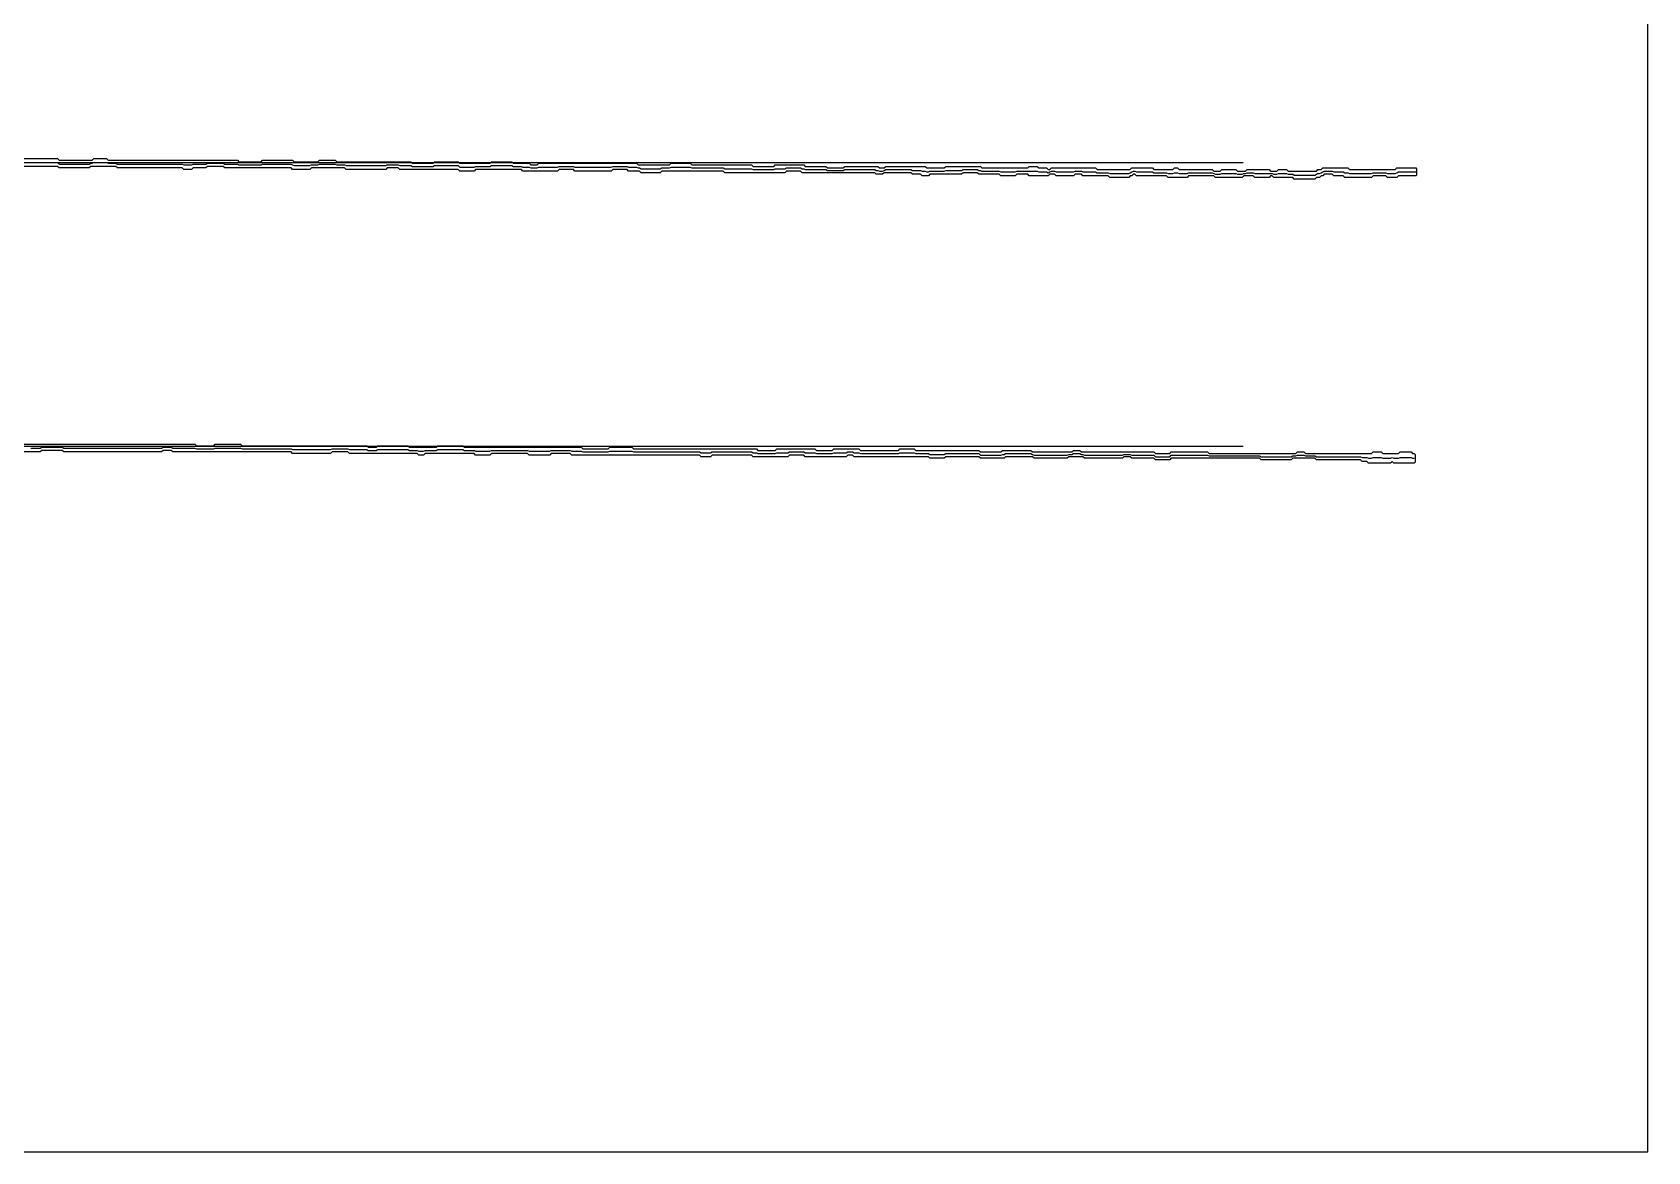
# Model space of a CAD drawing. Extents: x 0 to 57.2, y 0 to 39.6.
# Drawn here: x 28.58 to 57.16, y 0 to 19.8 of the extents above; entities that cross this region are included whole.
import ezdxf

# ---------------------------------------------------------------- set-up
doc = ezdxf.new("R2010")
doc.units = 13
for name, color, linetype in [('DESIGN_SCAN_PATH', 5, 'Continuous'), ('SEM_FRAME', 8, 'Continuous'), ('SEM_OBSERVED_CENTERLINES', 3, 'Continuous'), ('SEM_OBSERVED_CONTOURS', 2, 'Continuous')]:
    doc.layers.add(name, color=color, linetype=linetype)

msp = doc.modelspace()

# ---------------------------------------------------------------- linework, layer by layer
at = {"layer": 'DESIGN_SCAN_PATH'}
for points in [[(0, 17.49957), (50, 17.49957)], [(50, 12.47577), (0, 12.47577)]]:
    msp.add_lwpolyline(points, dxfattribs=at)
at = {"layer": 'SEM_FRAME'}
msp.add_lwpolyline([(0, 0), (57.15968, 0), (57.15968, 39.60429), (0, 39.60429)], close=True, dxfattribs=at)
at = {"layer": 'SEM_OBSERVED_CENTERLINES'}
for points in [[(28.55193, 17.49957), (28.57984, 17.49957), (28.60775, 17.49957), (28.63566, 17.49957), (28.66357, 17.49957), (28.69148, 17.49957), (28.71939, 17.49957), (28.7473, 17.49957), (28.77521, 17.49957), (28.80312, 17.49957), (28.83103, 17.49957), (28.85894, 17.49957), (28.88685, 17.49957), (28.91476, 17.49957), (28.94267, 17.49957), (28.97058, 17.49957), (28.99849, 17.49957), (29.0264, 17.49957), (29.05431, 17.47166), (29.08222, 17.47166), (29.11013, 17.47166), (29.13804, 17.47166), (29.16595, 17.47166), (29.19386, 17.47166), (29.22177, 17.47166), (29.24968, 17.47166), (29.27759, 17.47166), (29.3055, 17.47166), (29.33341, 17.47166), (29.36132, 17.47166), (29.38923, 17.47166), (29.41714, 17.47166), (29.44505, 17.47166), (29.47296, 17.47166), (29.50087, 17.47166), (29.52878, 17.47166), (29.55669, 17.47166), (29.5846, 17.47166), (29.61251, 17.485615), (29.64042, 17.485615), (29.66833, 17.49957), (29.69624, 17.49957), (29.72415, 17.49957), (29.75206, 17.49957), (29.77997, 17.49957), (29.80788, 17.49957), (29.83579, 17.49957), (29.8637, 17.49957), (29.89161, 17.49957), (29.91952, 17.485615), (29.94743, 17.485615), (29.97534, 17.485615), (30.00325, 17.485615), (30.03116, 17.485615), (30.05907, 17.485615), (30.08698, 17.47166), (30.11489, 17.47166), (30.1428, 17.47166), (30.17071, 17.47166), (30.19862, 17.47166), (30.22653, 17.47166), (30.25444, 17.47166), (30.28235, 17.47166), (30.31026, 17.47166), (30.33817, 17.47166), (30.36608, 17.47166), (30.39399, 17.47166), (30.4219, 17.47166), (30.44981, 17.47166), (30.47772, 17.47166), (30.50563, 17.47166), (30.53354, 17.47166), (30.56145, 17.47166), (30.58936, 17.47166), (30.61727, 17.47166), (30.64518, 17.47166), (30.67309, 17.47166), (30.701, 17.47166), (30.72891, 17.47166), (30.75682, 17.47166), (30.78473, 17.47166), (30.81264, 17.47166), (30.84055, 17.47166), (30.86846, 17.47166), (30.89637, 17.47166), (30.92428, 17.47166), (30.95219, 17.47166), (30.9801, 17.47166), (31.00801, 17.47166), (31.03592, 17.47166), (31.06383, 17.47166), (31.09174, 17.47166), (31.11965, 17.47166), (31.14756, 17.47166), (31.17547, 17.47166), (31.20338, 17.47166), (31.23129, 17.47166), (31.2592, 17.457705), (31.28711, 17.457705), (31.31502, 17.457705), (31.34293, 17.457705), (31.37084, 17.457705), (31.39875, 17.457705), (31.42666, 17.47166), (31.45457, 17.47166), (31.48248, 17.47166), (31.51039, 17.47166), (31.5383, 17.47166), (31.56621, 17.47166), (31.59412, 17.47166), (31.62203, 17.47166), (31.64994, 17.47166), (31.67785, 17.485615), (31.70576, 17.485615), (31.73367, 17.485615), (31.76158, 17.485615), (31.78949, 17.485615), (31.8174, 17.485615), (31.84531, 17.485615), (31.87322, 17.485615), (31.90113, 17.485615), (31.92904, 17.485615), (31.95695, 17.485615), (31.98486, 17.47166), (32.01277, 17.47166), (32.04068, 17.47166), (32.06859, 17.47166), (32.0965, 17.47166), (32.12441, 17.47166), (32.15232, 17.47166), (32.18023, 17.47166), (32.20814, 17.47166), (32.23605, 17.457705), (32.26396, 17.457705), (32.29187, 17.457705), (32.31978, 17.457705), (32.34769, 17.457705), (32.3756, 17.457705), (32.40351, 17.457705), (32.43142, 17.457705), (32.45933, 17.457705), (32.48724, 17.457705), (32.51515, 17.457705), (32.54306, 17.457705), (32.57097, 17.457705), (32.59888, 17.457705), (32.62679, 17.457705), (32.6547, 17.47166), (32.68261, 17.47166), (32.71052, 17.47166), (32.73843, 17.47166), (32.76634, 17.47166), (32.79425, 17.47166), (32.82216, 17.47166), (32.85007, 17.47166), (32.87798, 17.47166), (32.90589, 17.47166), (32.9338, 17.47166), (32.96171, 17.47166), (32.98962, 17.47166), (33.01753, 17.47166), (33.04544, 17.47166), (33.07335, 17.47166), (33.10126, 17.47166), (33.12917, 17.47166), (33.15708, 17.47166), (33.18499, 17.457705), (33.2129, 17.44375), (33.24081, 17.44375), (33.26872, 17.44375), (33.29663, 17.44375), (33.32454, 17.44375), (33.35245, 17.44375), (33.38036, 17.44375), (33.40827, 17.44375), (33.43618, 17.44375), (33.46409, 17.44375), (33.492, 17.44375), (33.51991, 17.457705), (33.54782, 17.457705), (33.57573, 17.457705), (33.60364, 17.457705), (33.63155, 17.457705), (33.65946, 17.47166), (33.68737, 17.47166), (33.71528, 17.47166), (33.74319, 17.47166), (33.7711, 17.47166), (33.79901, 17.47166), (33.82692, 17.47166), (33.85483, 17.47166), (33.88274, 17.47166), (33.91065, 17.47166), (33.93856, 17.47166), (33.96647, 17.457705), (33.99438, 17.457705), (34.02229, 17.457705), (34.0502, 17.457705), (34.07811, 17.457705), (34.10602, 17.457705), (34.13393, 17.44375), (34.16184, 17.44375), (34.18975, 17.44375), (34.21766, 17.44375), (34.24557, 17.44375), (34.27348, 17.44375), (34.30139, 17.44375), (34.3293, 17.44375), (34.35721, 17.44375), (34.38512, 17.44375), (34.41303, 17.44375), (34.44094, 17.44375), (34.46885, 17.44375), (34.49676, 17.44375), (34.52467, 17.44375), (34.55258, 17.44375), (34.58049, 17.44375), (34.6084, 17.44375), (34.63631, 17.44375), (34.66422, 17.44375), (34.69213, 17.44375), (34.72004, 17.44375), (34.74795, 17.44375), (34.77586, 17.44375), (34.80377, 17.44375), (34.83168, 17.44375), (34.85959, 17.457705), (34.8875, 17.457705), (34.91541, 17.457705), (34.94332, 17.457705), (34.97123, 17.457705), (34.99914, 17.457705), (35.02705, 17.457705), (35.05496, 17.457705), (35.08287, 17.44375), (35.11078, 17.44375), (35.13869, 17.44375), (35.1666, 17.44375), (35.19451, 17.44375), (35.22242, 17.44375), (35.25033, 17.44375), (35.27824, 17.44375), (35.30615, 17.429795), (35.33406, 17.429795), (35.36197, 17.429795), (35.38988, 17.429795), (35.41779, 17.429795), (35.4457, 17.429795), (35.47361, 17.429795), (35.50152, 17.429795), (35.52943, 17.429795), (35.55734, 17.429795), (35.58525, 17.429795), (35.61316, 17.429795), (35.64107, 17.429795), (35.66898, 17.429795), (35.69689, 17.44375), (35.7248, 17.44375), (35.75271, 17.44375), (35.78062, 17.44375), (35.80853, 17.44375), (35.83644, 17.44375), (35.86435, 17.44375), (35.89226, 17.44375), (35.92017, 17.44375), (35.94808, 17.44375), (35.97599, 17.44375), (36.0039, 17.44375), (36.03181, 17.44375), (36.05972, 17.44375), (36.08763, 17.44375), (36.11554, 17.44375), (36.14345, 17.41584), (36.17136, 17.41584), (36.19927, 17.41584), (36.22718, 17.41584), (36.25509, 17.41584), (36.283, 17.41584), (36.31091, 17.41584), (36.33882, 17.41584), (36.36673, 17.41584), (36.39464, 17.41584), (36.42255, 17.429795), (36.45046, 17.429795), (36.47837, 17.429795), (36.50628, 17.429795), (36.53419, 17.429795), (36.5621, 17.429795), (36.59001, 17.429795), (36.61792, 17.429795), (36.64583, 17.429795), (36.67374, 17.429795), (36.70165, 17.44375), (36.72956, 17.44375), (36.75747, 17.44375), (36.78538, 17.44375), (36.81329, 17.44375), (36.8412, 17.44375), (36.86911, 17.44375), (36.89702, 17.44375), (36.92493, 17.44375), (36.95284, 17.44375), (36.98075, 17.44375), (37.00866, 17.44375), (37.03657, 17.44375), (37.06448, 17.44375), (37.09239, 17.429795), (37.1203, 17.429795), (37.14821, 17.429795), (37.17612, 17.429795), (37.20403, 17.429795), (37.23194, 17.429795), (37.25985, 17.41584), (37.28776, 17.41584), (37.31567, 17.41584), (37.34358, 17.41584), (37.37149, 17.41584), (37.3994, 17.401885), (37.42731, 17.401885), (37.45522, 17.401885), (37.48313, 17.401885), (37.51104, 17.401885), (37.53895, 17.41584), (37.56686, 17.41584), (37.59477, 17.41584), (37.62268, 17.41584), (37.65059, 17.41584), (37.6785, 17.41584), (37.70641, 17.41584), (37.73432, 17.41584), (37.76223, 17.41584), (37.79014, 17.41584), (37.81805, 17.41584), (37.84596, 17.41584), (37.87387, 17.41584), (37.90178, 17.429795), (37.92969, 17.429795), (37.9576, 17.429795), (37.98551, 17.429795), (38.01342, 17.429795), (38.04133, 17.429795), (38.06924, 17.429795), (38.09715, 17.429795), (38.12506, 17.429795), (38.15297, 17.429795), (38.18088, 17.41584), (38.20879, 17.41584), (38.2367, 17.41584), (38.26461, 17.41584), (38.29252, 17.41584), (38.32043, 17.41584), (38.34834, 17.41584), (38.37625, 17.41584), (38.40416, 17.41584), (38.43207, 17.41584), (38.45998, 17.41584), (38.48789, 17.41584), (38.5158, 17.41584), (38.54371, 17.41584), (38.57162, 17.41584), (38.59953, 17.41584), (38.62744, 17.41584), (38.65535, 17.41584), (38.68326, 17.41584), (38.71117, 17.41584), (38.73908, 17.41584), (38.76699, 17.41584), (38.7949, 17.41584), (38.82281, 17.41584), (38.85072, 17.429795), (38.87863, 17.429795), (38.90654, 17.429795), (38.93445, 17.429795), (38.96236, 17.429795), (38.99027, 17.429795), (39.01818, 17.429795), (39.04609, 17.429795), (39.074, 17.429795), (39.10191, 17.429795), (39.12982, 17.41584), (39.15773, 17.41584), (39.18564, 17.41584), (39.21355, 17.41584), (39.24146, 17.41584), (39.26937, 17.41584), (39.29728, 17.401885), (39.32519, 17.401885), (39.3531, 17.38793), (39.38101, 17.38793), (39.40892, 17.38793), (39.43683, 17.38793), (39.46474, 17.38793), (39.49265, 17.38793), (39.52056, 17.38793), (39.54847, 17.38793), (39.57638, 17.38793), (39.60429, 17.38793), (39.6322, 17.38793), (39.66011, 17.38793), (39.68802, 17.38793), (39.71593, 17.401885), (39.74384, 17.401885), (39.77175, 17.401885), (39.79966, 17.401885), (39.82757, 17.401885), (39.85548, 17.401885), (39.88339, 17.41584), (39.9113, 17.41584), (39.93921, 17.41584), (39.96712, 17.41584), (39.99503, 17.41584), (40.02294, 17.41584), (40.05085, 17.41584), (40.07876, 17.41584), (40.10667, 17.41584), (40.13458, 17.41584), (40.16249, 17.41584), (40.1904, 17.41584), (40.21831, 17.41584), (40.24622, 17.401885), (40.27413, 17.401885), (40.30204, 17.401885), (40.32995, 17.401885), (40.35786, 17.401885), (40.38577, 17.401885), (40.41368, 17.401885), (40.44159, 17.401885), (40.4695, 17.401885), (40.49741, 17.401885), (40.52532, 17.401885), (40.55323, 17.401885), (40.58114, 17.401885), (40.60905, 17.401885), (40.63696, 17.401885), (40.66487, 17.401885), (40.69278, 17.401885), (40.72069, 17.401885), (40.7486, 17.401885), (40.77651, 17.401885), (40.80442, 17.401885), (40.83233, 17.38793), (40.86024, 17.38793), (40.88815, 17.38793), (40.91606, 17.38793), (40.94397, 17.38793), (40.97188, 17.38793), (40.99979, 17.38793), (41.0277, 17.38793), (41.05561, 17.38793), (41.08352, 17.38793), (41.11143, 17.38793), (41.13934, 17.38793), (41.16725, 17.38793), (41.19516, 17.38793), (41.22307, 17.38793), (41.25098, 17.38793), (41.27889, 17.38793), (41.3068, 17.38793), (41.33471, 17.373975), (41.36262, 17.373975), (41.39053, 17.373975), (41.41844, 17.373975), (41.44635, 17.373975), (41.47426, 17.373975), (41.50217, 17.373975), (41.53008, 17.373975), (41.55799, 17.373975), (41.5859, 17.373975), (41.61381, 17.373975), (41.64172, 17.373975), (41.66963, 17.373975), (41.69754, 17.373975), (41.72545, 17.38793), (41.75336, 17.38793), (41.78127, 17.38793), (41.80918, 17.38793), (41.83709, 17.38793), (41.865, 17.38793), (41.89291, 17.38793), (41.92082, 17.401885), (41.94873, 17.401885), (41.97664, 17.401885), (42.00455, 17.401885), (42.03246, 17.401885), (42.06037, 17.401885), (42.08828, 17.401885), (42.11619, 17.401885), (42.1441, 17.401885), (42.17201, 17.401885), (42.19992, 17.38793), (42.22783, 17.38793), (42.25574, 17.373975), (42.28365, 17.373975), (42.31156, 17.373975), (42.33947, 17.373975), (42.36738, 17.373975), (42.39529, 17.373975), (42.4232, 17.373975), (42.45111, 17.373975), (42.47902, 17.373975), (42.50693, 17.373975), (42.53484, 17.373975), (42.56275, 17.373975), (42.59066, 17.373975), (42.61857, 17.373975), (42.64648, 17.36002), (42.67439, 17.36002), (42.7023, 17.36002), (42.73021, 17.36002), (42.75812, 17.36002), (42.78603, 17.36002), (42.81394, 17.36002), (42.84185, 17.36002), (42.86976, 17.36002), (42.89767, 17.36002), (42.92558, 17.36002), (42.95349, 17.373975), (42.9814, 17.373975), (43.00931, 17.373975), (43.03722, 17.373975), (43.06513, 17.373975), (43.09304, 17.373975), (43.12095, 17.373975), (43.14886, 17.373975), (43.17677, 17.373975), (43.20468, 17.373975), (43.23259, 17.373975), (43.2605, 17.373975), (43.28841, 17.373975), (43.31632, 17.373975), (43.34423, 17.373975), (43.37214, 17.373975), (43.40005, 17.373975), (43.42796, 17.373975), (43.45587, 17.373975), (43.48378, 17.373975), (43.51169, 17.36002), (43.5396, 17.36002), (43.56751, 17.346065), (43.59542, 17.346065), (43.62333, 17.346065), (43.65124, 17.36002), (43.67915, 17.373975), (43.70706, 17.373975), (43.73497, 17.373975), (43.76288, 17.373975), (43.79079, 17.373975), (43.8187, 17.373975), (43.84661, 17.373975), (43.87452, 17.373975), (43.90243, 17.373975), (43.93034, 17.373975), (43.95825, 17.373975), (43.98616, 17.373975), (44.01407, 17.373975), (44.04198, 17.373975), (44.06989, 17.373975), (44.0978, 17.373975), (44.12571, 17.373975), (44.15362, 17.36002), (44.18153, 17.36002), (44.20944, 17.36002), (44.23735, 17.36002), (44.26526, 17.36002), (44.29317, 17.36002), (44.32108, 17.346065), (44.34899, 17.346065), (44.3769, 17.346065), (44.40481, 17.33211), (44.43272, 17.33211), (44.46063, 17.346065), (44.48854, 17.346065), (44.51645, 17.346065), (44.54436, 17.346065), (44.57227, 17.346065), (44.60018, 17.346065), (44.62809, 17.346065), (44.656, 17.346065), (44.68391, 17.346065), (44.71182, 17.346065), (44.73973, 17.36002), (44.76764, 17.36002), (44.79555, 17.36002), (44.82346, 17.36002), (44.85137, 17.36002), (44.87928, 17.36002), (44.90719, 17.36002), (44.9351, 17.36002), (44.96301, 17.36002), (44.99092, 17.36002), (45.01883, 17.36002), (45.04674, 17.373975), (45.07465, 17.373975), (45.10256, 17.373975), (45.13047, 17.373975), (45.15838, 17.373975), (45.18629, 17.373975), (45.2142, 17.373975), (45.24211, 17.373975), (45.27002, 17.373975), (45.29793, 17.373975), (45.32584, 17.36002), (45.35375, 17.36002), (45.38166, 17.346065), (45.40957, 17.346065), (45.43748, 17.346065), (45.46539, 17.346065), (45.4933, 17.346065), (45.52121, 17.346065), (45.54912, 17.346065), (45.57703, 17.346065), (45.60494, 17.346065), (45.63285, 17.346065), (45.66076, 17.346065), (45.68867, 17.346065), (45.71658, 17.33211), (45.74449, 17.33211), (45.7724, 17.33211), (45.80031, 17.33211), (45.82822, 17.33211), (45.85613, 17.33211), (45.88404, 17.33211), (45.91195, 17.33211), (45.93986, 17.33211), (45.96777, 17.33211), (45.99568, 17.346065), (46.02359, 17.346065), (46.0515, 17.346065), (46.07941, 17.346065), (46.10732, 17.346065), (46.13523, 17.346065), (46.16314, 17.346065), (46.19105, 17.346065), (46.21896, 17.346065), (46.24687, 17.346065), (46.27478, 17.346065), (46.30269, 17.346065), (46.3306, 17.346065), (46.35851, 17.346065), (46.38642, 17.33211), (46.41433, 17.33211), (46.44224, 17.33211), (46.47015, 17.33211), (46.49806, 17.33211), (46.52597, 17.33211), (46.55388, 17.318155), (46.58179, 17.33211), (46.6097, 17.346065), (46.63761, 17.346065), (46.66552, 17.346065), (46.69343, 17.33211), (46.72134, 17.33211), (46.74925, 17.33211), (46.77716, 17.33211), (46.80507, 17.33211), (46.83298, 17.33211), (46.86089, 17.33211), (46.8888, 17.33211), (46.91671, 17.33211), (46.94462, 17.33211), (46.97253, 17.33211), (47.00044, 17.33211), (47.02835, 17.346065), (47.05626, 17.346065), (47.08417, 17.346065), (47.11208, 17.346065), (47.13999, 17.346065), (47.1679, 17.33211), (47.19581, 17.33211), (47.22372, 17.33211), (47.25163, 17.33211), (47.27954, 17.33211), (47.30745, 17.33211), (47.33536, 17.33211), (47.36327, 17.33211), (47.39118, 17.33211), (47.41909, 17.318155), (47.447, 17.318155), (47.47491, 17.318155), (47.50282, 17.318155), (47.53073, 17.318155), (47.55864, 17.318155), (47.58655, 17.318155), (47.61446, 17.318155), (47.64237, 17.3042), (47.67028, 17.3042), (47.69819, 17.3042), (47.7261, 17.3042), (47.75401, 17.3042), (47.78192, 17.3042), (47.80983, 17.3042), (47.83774, 17.3042), (47.86565, 17.3042), (47.89356, 17.3042), (47.92147, 17.3042), (47.94938, 17.3042), (47.97729, 17.3042), (48.0052, 17.318155), (48.03311, 17.33211), (48.06102, 17.346065), (48.08893, 17.346065), (48.11684, 17.33211), (48.14475, 17.33211), (48.17266, 17.33211), (48.20057, 17.33211), (48.22848, 17.33211), (48.25639, 17.33211), (48.2843, 17.33211), (48.31221, 17.33211), (48.34012, 17.33211), (48.36803, 17.33211), (48.39594, 17.33211), (48.42385, 17.318155), (48.45176, 17.318155), (48.47967, 17.318155), (48.50758, 17.318155), (48.53549, 17.318155), (48.5634, 17.318155), (48.59131, 17.318155), (48.61922, 17.318155), (48.64713, 17.318155), (48.67504, 17.3042), (48.70295, 17.3042), (48.73086, 17.3042), (48.75877, 17.3042), (48.78668, 17.318155), (48.81459, 17.318155), (48.8425, 17.318155), (48.87041, 17.3042), (48.89832, 17.3042), (48.92623, 17.3042), (48.95414, 17.3042), (48.98205, 17.3042), (49.00996, 17.3042), (49.03787, 17.318155), (49.06578, 17.318155), (49.09369, 17.318155), (49.1216, 17.318155), (49.14951, 17.318155), (49.17742, 17.318155), (49.20533, 17.318155), (49.23324, 17.318155), (49.26115, 17.318155), (49.28906, 17.318155), (49.31697, 17.318155), (49.34488, 17.318155), (49.37279, 17.318155), (49.4007, 17.318155), (49.42861, 17.318155), (49.45652, 17.318155), (49.48443, 17.3042), (49.51234, 17.290245), (49.54025, 17.290245), (49.56816, 17.290245), (49.59607, 17.290245), (49.62398, 17.3042), (49.65189, 17.3042), (49.6798, 17.3042), (49.70771, 17.3042), (49.73562, 17.3042), (49.76353, 17.3042), (49.79144, 17.3042), (49.81935, 17.3042), (49.84726, 17.3042), (49.87517, 17.3042), (49.90308, 17.290245), (49.93099, 17.290245), (49.9589, 17.290245), (49.98681, 17.290245), (50.01472, 17.3042), (50.04263, 17.3042), (50.07054, 17.318155), (50.09845, 17.318155), (50.12636, 17.318155), (50.15427, 17.318155), (50.18218, 17.318155), (50.21009, 17.3042), (50.238, 17.3042), (50.26591, 17.3042), (50.29382, 17.3042), (50.32173, 17.3042), (50.34964, 17.3042), (50.37755, 17.3042), (50.40546, 17.3042), (50.43337, 17.3042), (50.46128, 17.3042), (50.48919, 17.3042), (50.5171, 17.3042), (50.54501, 17.290245), (50.57292, 17.290245), (50.60083, 17.290245), (50.62874, 17.3042), (50.65665, 17.3042), (50.68456, 17.3042), (50.71247, 17.3042), (50.74038, 17.3042), (50.76829, 17.3042), (50.7962, 17.290245), (50.82411, 17.290245), (50.85202, 17.290245), (50.87993, 17.290245), (50.90784, 17.27629), (50.93575, 17.27629), (50.96366, 17.27629), (50.99157, 17.27629), (51.01948, 17.27629), (51.04739, 17.27629), (51.0753, 17.27629), (51.10321, 17.27629), (51.13112, 17.27629), (51.15903, 17.27629), (51.18694, 17.27629), (51.21485, 17.27629), (51.24276, 17.27629), (51.27067, 17.27629), (51.29858, 17.290245), (51.32649, 17.3042), (51.3544, 17.3042), (51.38231, 17.318155), (51.41022, 17.33211), (51.43813, 17.346065), (51.46604, 17.346065), (51.49395, 17.346065), (51.52186, 17.346065), (51.54977, 17.346065), (51.57768, 17.346065), (51.60559, 17.33211), (51.6335, 17.33211), (51.66141, 17.33211), (51.68932, 17.33211), (51.71723, 17.33211), (51.74514, 17.33211), (51.77305, 17.33211), (51.80096, 17.318155), (51.82887, 17.318155), (51.85678, 17.318155), (51.88469, 17.3042), (51.9126, 17.3042), (51.94051, 17.3042), (51.96842, 17.3042), (51.99633, 17.3042), (52.02424, 17.3042), (52.05215, 17.3042), (52.08006, 17.3042), (52.10797, 17.3042), (52.13588, 17.3042), (52.16379, 17.3042), (52.1917, 17.3042), (52.21961, 17.3042), (52.24752, 17.3042), (52.27543, 17.3042), (52.30334, 17.318155), (52.33125, 17.318155), (52.35916, 17.318155), (52.38707, 17.318155), (52.41498, 17.318155), (52.44289, 17.318155), (52.4708, 17.318155), (52.49871, 17.318155), (52.52662, 17.318155), (52.55453, 17.3042), (52.58244, 17.3042), (52.61035, 17.3042), (52.63826, 17.3042), (52.66617, 17.3042), (52.69408, 17.3042), (52.72199, 17.318155), (52.7499, 17.33211), (52.77781, 17.33211), (52.80572, 17.33211), (52.83363, 17.33211), (52.86154, 17.33211), (52.88945, 17.33211), (52.91736, 17.33211), (52.94527, 17.33211), (52.97318, 17.33211), (53.00109, 17.33211), (53.029, 17.33211), (53.05691, 17.33211)], [(28.55193, 12.44786), (28.57984, 12.44786), (28.60775, 12.44786), (28.63566, 12.44786), (28.66357, 12.44786), (28.69148, 12.44786), (28.71939, 12.44786), (28.7473, 12.461815), (28.77521, 12.461815), (28.80312, 12.461815), (28.83103, 12.461815), (28.85894, 12.461815), (28.88685, 12.461815), (28.91476, 12.461815), (28.94267, 12.461815), (28.97058, 12.461815), (28.99849, 12.461815), (29.0264, 12.461815), (29.05431, 12.461815), (29.08222, 12.461815), (29.11013, 12.461815), (29.13804, 12.44786), (29.16595, 12.44786), (29.19386, 12.44786), (29.22177, 12.44786), (29.24968, 12.44786), (29.27759, 12.44786), (29.3055, 12.44786), (29.33341, 12.44786), (29.36132, 12.44786), (29.38923, 12.44786), (29.41714, 12.44786), (29.44505, 12.44786), (29.47296, 12.44786), (29.50087, 12.44786), (29.52878, 12.44786), (29.55669, 12.44786), (29.5846, 12.44786), (29.61251, 12.44786), (29.64042, 12.44786), (29.66833, 12.44786), (29.69624, 12.44786), (29.72415, 12.44786), (29.75206, 12.44786), (29.77997, 12.44786), (29.80788, 12.44786), (29.83579, 12.44786), (29.8637, 12.44786), (29.89161, 12.44786), (29.91952, 12.44786), (29.94743, 12.44786), (29.97534, 12.44786), (30.00325, 12.44786), (30.03116, 12.44786), (30.05907, 12.44786), (30.08698, 12.44786), (30.11489, 12.44786), (30.1428, 12.44786), (30.17071, 12.44786), (30.19862, 12.44786), (30.22653, 12.44786), (30.25444, 12.44786), (30.28235, 12.44786), (30.31026, 12.44786), (30.33817, 12.44786), (30.36608, 12.44786), (30.39399, 12.44786), (30.4219, 12.44786), (30.44981, 12.44786), (30.47772, 12.44786), (30.50563, 12.44786), (30.53354, 12.44786), (30.56145, 12.44786), (30.58936, 12.44786), (30.61727, 12.44786), (30.64518, 12.44786), (30.67309, 12.44786), (30.701, 12.44786), (30.72891, 12.44786), (30.75682, 12.44786), (30.78473, 12.44786), (30.81264, 12.44786), (30.84055, 12.44786), (30.86846, 12.44786), (30.89637, 12.461815), (30.92428, 12.461815), (30.95219, 12.461815), (30.9801, 12.461815), (31.00801, 12.461815), (31.03592, 12.461815), (31.06383, 12.44786), (31.09174, 12.44786), (31.11965, 12.44786), (31.14756, 12.44786), (31.17547, 12.44786), (31.20338, 12.44786), (31.23129, 12.44786), (31.2592, 12.44786), (31.28711, 12.44786), (31.31502, 12.44786), (31.34293, 12.44786), (31.37084, 12.44786), (31.39875, 12.44786), (31.42666, 12.44786), (31.45457, 12.44786), (31.48248, 12.433905), (31.51039, 12.433905), (31.5383, 12.433905), (31.56621, 12.433905), (31.59412, 12.433905), (31.62203, 12.433905), (31.64994, 12.433905), (31.67785, 12.433905), (31.70576, 12.433905), (31.73367, 12.433905), (31.76158, 12.433905), (31.78949, 12.433905), (31.8174, 12.44786), (31.84531, 12.44786), (31.87322, 12.44786), (31.90113, 12.44786), (31.92904, 12.44786), (31.95695, 12.44786), (31.98486, 12.44786), (32.01277, 12.44786), (32.04068, 12.44786), (32.06859, 12.44786), (32.0965, 12.44786), (32.12441, 12.44786), (32.15232, 12.44786), (32.18023, 12.44786), (32.20814, 12.44786), (32.23605, 12.44786), (32.26396, 12.44786), (32.29187, 12.433905), (32.31978, 12.433905), (32.34769, 12.433905), (32.3756, 12.433905), (32.40351, 12.433905), (32.43142, 12.433905), (32.45933, 12.433905), (32.48724, 12.433905), (32.51515, 12.433905), (32.54306, 12.433905), (32.57097, 12.433905), (32.59888, 12.433905), (32.62679, 12.433905), (32.6547, 12.433905), (32.68261, 12.433905), (32.71052, 12.433905), (32.73843, 12.433905), (32.76634, 12.433905), (32.79425, 12.433905), (32.82216, 12.433905), (32.85007, 12.433905), (32.87798, 12.433905), (32.90589, 12.433905), (32.9338, 12.433905), (32.96171, 12.433905), (32.98962, 12.433905), (33.01753, 12.433905), (33.04544, 12.433905), (33.07335, 12.433905), (33.10126, 12.433905), (33.12917, 12.433905), (33.15708, 12.433905), (33.18499, 12.41995), (33.2129, 12.41995), (33.24081, 12.41995), (33.26872, 12.41995), (33.29663, 12.41995), (33.32454, 12.41995), (33.35245, 12.41995), (33.38036, 12.41995), (33.40827, 12.41995), (33.43618, 12.41995), (33.46409, 12.41995), (33.492, 12.41995), (33.51991, 12.41995), (33.54782, 12.41995), (33.57573, 12.41995), (33.60364, 12.41995), (33.63155, 12.41995), (33.65946, 12.41995), (33.68737, 12.41995), (33.71528, 12.41995), (33.74319, 12.41995), (33.7711, 12.41995), (33.79901, 12.41995), (33.82692, 12.41995), (33.85483, 12.41995), (33.88274, 12.433905), (33.91065, 12.433905), (33.93856, 12.433905), (33.96647, 12.433905), (33.99438, 12.433905), (34.02229, 12.433905), (34.0502, 12.433905), (34.07811, 12.433905), (34.10602, 12.433905), (34.13393, 12.433905), (34.16184, 12.433905), (34.18975, 12.41995), (34.21766, 12.41995), (34.24557, 12.41995), (34.27348, 12.41995), (34.30139, 12.41995), (34.3293, 12.41995), (34.35721, 12.41995), (34.38512, 12.41995), (34.41303, 12.41995), (34.44094, 12.41995), (34.46885, 12.41995), (34.49676, 12.41995), (34.52467, 12.405995), (34.55258, 12.405995), (34.58049, 12.405995), (34.6084, 12.405995), (34.63631, 12.405995), (34.66422, 12.405995), (34.69213, 12.41995), (34.72004, 12.41995), (34.74795, 12.41995), (34.77586, 12.41995), (34.80377, 12.41995), (34.83168, 12.41995), (34.85959, 12.41995), (34.8875, 12.41995), (34.91541, 12.41995), (34.94332, 12.41995), (34.97123, 12.41995), (34.99914, 12.41995), (35.02705, 12.41995), (35.05496, 12.41995), (35.08287, 12.41995), (35.11078, 12.41995), (35.13869, 12.41995), (35.1666, 12.41995), (35.19451, 12.41995), (35.22242, 12.41995), (35.25033, 12.405995), (35.27824, 12.405995), (35.30615, 12.405995), (35.33406, 12.405995), (35.36197, 12.405995), (35.38988, 12.405995), (35.41779, 12.39204), (35.4457, 12.39204), (35.47361, 12.39204), (35.50152, 12.39204), (35.52943, 12.405995), (35.55734, 12.405995), (35.58525, 12.405995), (35.61316, 12.405995), (35.64107, 12.405995), (35.66898, 12.405995), (35.69689, 12.405995), (35.7248, 12.405995), (35.75271, 12.41995), (35.78062, 12.41995), (35.80853, 12.41995), (35.83644, 12.41995), (35.86435, 12.41995), (35.89226, 12.41995), (35.92017, 12.41995), (35.94808, 12.41995), (35.97599, 12.41995), (36.0039, 12.41995), (36.03181, 12.41995), (36.05972, 12.41995), (36.08763, 12.41995), (36.11554, 12.41995), (36.14345, 12.41995), (36.17136, 12.41995), (36.19927, 12.41995), (36.22718, 12.405995), (36.25509, 12.405995), (36.283, 12.405995), (36.31091, 12.405995), (36.33882, 12.405995), (36.36673, 12.405995), (36.39464, 12.405995), (36.42255, 12.39204), (36.45046, 12.39204), (36.47837, 12.39204), (36.50628, 12.39204), (36.53419, 12.39204), (36.5621, 12.39204), (36.59001, 12.39204), (36.61792, 12.39204), (36.64583, 12.39204), (36.67374, 12.39204), (36.70165, 12.405995), (36.72956, 12.405995), (36.75747, 12.405995), (36.78538, 12.405995), (36.81329, 12.405995), (36.8412, 12.405995), (36.86911, 12.405995), (36.89702, 12.405995), (36.92493, 12.405995), (36.95284, 12.405995), (36.98075, 12.405995), (37.00866, 12.405995), (37.03657, 12.405995), (37.06448, 12.405995), (37.09239, 12.405995), (37.1203, 12.405995), (37.14821, 12.405995), (37.17612, 12.405995), (37.20403, 12.405995), (37.23194, 12.405995), (37.25985, 12.405995), (37.28776, 12.405995), (37.31567, 12.405995), (37.34358, 12.405995), (37.37149, 12.39204), (37.3994, 12.39204), (37.42731, 12.39204), (37.45522, 12.39204), (37.48313, 12.39204), (37.51104, 12.39204), (37.53895, 12.39204), (37.56686, 12.39204), (37.59477, 12.39204), (37.62268, 12.39204), (37.65059, 12.39204), (37.6785, 12.39204), (37.70641, 12.39204), (37.73432, 12.39204), (37.76223, 12.405995), (37.79014, 12.405995), (37.81805, 12.405995), (37.84596, 12.405995), (37.87387, 12.405995), (37.90178, 12.405995), (37.92969, 12.405995), (37.9576, 12.405995), (37.98551, 12.405995), (38.01342, 12.405995), (38.04133, 12.405995), (38.06924, 12.405995), (38.09715, 12.405995), (38.12506, 12.39204), (38.15297, 12.39204), (38.18088, 12.39204), (38.20879, 12.39204), (38.2367, 12.39204), (38.26461, 12.39204), (38.29252, 12.39204), (38.32043, 12.378085), (38.34834, 12.378085), (38.37625, 12.378085), (38.40416, 12.378085), (38.43207, 12.378085), (38.45998, 12.378085), (38.48789, 12.378085), (38.5158, 12.378085), (38.54371, 12.378085), (38.57162, 12.378085), (38.59953, 12.378085), (38.62744, 12.378085), (38.65535, 12.378085), (38.68326, 12.378085), (38.71117, 12.378085), (38.73908, 12.378085), (38.76699, 12.378085), (38.7949, 12.39204), (38.82281, 12.39204), (38.85072, 12.39204), (38.87863, 12.39204), (38.90654, 12.39204), (38.93445, 12.39204), (38.96236, 12.39204), (38.99027, 12.39204), (39.01818, 12.39204), (39.04609, 12.39204), (39.074, 12.39204), (39.10191, 12.39204), (39.12982, 12.39204), (39.15773, 12.39204), (39.18564, 12.39204), (39.21355, 12.378085), (39.24146, 12.378085), (39.26937, 12.378085), (39.29728, 12.378085), (39.32519, 12.378085), (39.3531, 12.378085), (39.38101, 12.378085), (39.40892, 12.378085), (39.43683, 12.378085), (39.46474, 12.378085), (39.49265, 12.378085), (39.52056, 12.378085), (39.54847, 12.378085), (39.57638, 12.378085), (39.60429, 12.378085), (39.6322, 12.378085), (39.66011, 12.378085), (39.68802, 12.378085), (39.71593, 12.378085), (39.74384, 12.378085), (39.77175, 12.378085), (39.79966, 12.378085), (39.82757, 12.378085), (39.85548, 12.378085), (39.88339, 12.378085), (39.9113, 12.378085), (39.93921, 12.378085), (39.96712, 12.378085), (39.99503, 12.378085), (40.02294, 12.378085), (40.05085, 12.378085), (40.07876, 12.378085), (40.10667, 12.378085), (40.13458, 12.378085), (40.16249, 12.378085), (40.1904, 12.378085), (40.21831, 12.378085), (40.24622, 12.378085), (40.27413, 12.378085), (40.30204, 12.378085), (40.32995, 12.378085), (40.35786, 12.378085), (40.38577, 12.378085), (40.41368, 12.36413), (40.44159, 12.36413), (40.4695, 12.36413), (40.49741, 12.36413), (40.52532, 12.36413), (40.55323, 12.36413), (40.58114, 12.36413), (40.60905, 12.378085), (40.63696, 12.378085), (40.66487, 12.378085), (40.69278, 12.378085), (40.72069, 12.378085), (40.7486, 12.378085), (40.77651, 12.378085), (40.80442, 12.378085), (40.83233, 12.378085), (40.86024, 12.378085), (40.88815, 12.378085), (40.91606, 12.378085), (40.94397, 12.378085), (40.97188, 12.378085), (40.99979, 12.378085), (41.0277, 12.378085), (41.05561, 12.378085), (41.08352, 12.378085), (41.11143, 12.378085), (41.13934, 12.378085), (41.16725, 12.378085), (41.19516, 12.378085), (41.22307, 12.378085), (41.25098, 12.378085), (41.27889, 12.378085), (41.3068, 12.378085), (41.33471, 12.36413), (41.36262, 12.36413), (41.39053, 12.36413), (41.41844, 12.350175), (41.44635, 12.350175), (41.47426, 12.350175), (41.50217, 12.350175), (41.53008, 12.350175), (41.55799, 12.350175), (41.5859, 12.350175), (41.61381, 12.350175), (41.64172, 12.350175), (41.66963, 12.350175), (41.69754, 12.350175), (41.72545, 12.350175), (41.75336, 12.36413), (41.78127, 12.36413), (41.80918, 12.36413), (41.83709, 12.36413), (41.865, 12.36413), (41.89291, 12.36413), (41.92082, 12.36413), (41.94873, 12.36413), (41.97664, 12.378085), (42.00455, 12.378085), (42.03246, 12.378085), (42.06037, 12.378085), (42.08828, 12.378085), (42.11619, 12.378085), (42.1441, 12.378085), (42.17201, 12.378085), (42.19992, 12.378085), (42.22783, 12.378085), (42.25574, 12.36413), (42.28365, 12.36413), (42.31156, 12.36413), (42.33947, 12.36413), (42.36738, 12.36413), (42.39529, 12.36413), (42.4232, 12.36413), (42.45111, 12.350175), (42.47902, 12.350175), (42.50693, 12.350175), (42.53484, 12.350175), (42.56275, 12.350175), (42.59066, 12.350175), (42.61857, 12.350175), (42.64648, 12.350175), (42.67439, 12.350175), (42.7023, 12.350175), (42.73021, 12.350175), (42.75812, 12.36413), (42.78603, 12.36413), (42.81394, 12.36413), (42.84185, 12.36413), (42.86976, 12.36413), (42.89767, 12.36413), (42.92558, 12.36413), (42.95349, 12.36413), (42.9814, 12.36413), (43.00931, 12.378085), (43.03722, 12.378085), (43.06513, 12.378085), (43.09304, 12.378085), (43.12095, 12.36413), (43.14886, 12.36413), (43.17677, 12.36413), (43.20468, 12.36413), (43.23259, 12.350175), (43.2605, 12.350175), (43.28841, 12.350175), (43.31632, 12.350175), (43.34423, 12.350175), (43.37214, 12.350175), (43.40005, 12.350175), (43.42796, 12.350175), (43.45587, 12.350175), (43.48378, 12.350175), (43.51169, 12.350175), (43.5396, 12.350175), (43.56751, 12.350175), (43.59542, 12.350175), (43.62333, 12.350175), (43.65124, 12.350175), (43.67915, 12.350175), (43.70706, 12.350175), (43.73497, 12.350175), (43.76288, 12.350175), (43.79079, 12.350175), (43.8187, 12.350175), (43.84661, 12.350175), (43.87452, 12.350175), (43.90243, 12.350175), (43.93034, 12.36413), (43.95825, 12.36413), (43.98616, 12.36413), (44.01407, 12.36413), (44.04198, 12.36413), (44.06989, 12.36413), (44.0978, 12.36413), (44.12571, 12.36413), (44.15362, 12.36413), (44.18153, 12.36413), (44.20944, 12.350175), (44.23735, 12.350175), (44.26526, 12.350175), (44.29317, 12.350175), (44.32108, 12.350175), (44.34899, 12.350175), (44.3769, 12.350175), (44.40481, 12.350175), (44.43272, 12.350175), (44.46063, 12.33622), (44.48854, 12.33622), (44.51645, 12.33622), (44.54436, 12.33622), (44.57227, 12.33622), (44.60018, 12.33622), (44.62809, 12.33622), (44.656, 12.33622), (44.68391, 12.33622), (44.71182, 12.33622), (44.73973, 12.350175), (44.76764, 12.350175), (44.79555, 12.350175), (44.82346, 12.350175), (44.85137, 12.350175), (44.87928, 12.350175), (44.90719, 12.350175), (44.9351, 12.350175), (44.96301, 12.350175), (44.99092, 12.350175), (45.01883, 12.350175), (45.04674, 12.350175), (45.07465, 12.350175), (45.10256, 12.350175), (45.13047, 12.350175), (45.15838, 12.350175), (45.18629, 12.350175), (45.2142, 12.350175), (45.24211, 12.350175), (45.27002, 12.350175), (45.29793, 12.350175), (45.32584, 12.350175), (45.35375, 12.322265), (45.38166, 12.322265), (45.40957, 12.322265), (45.43748, 12.322265), (45.46539, 12.322265), (45.4933, 12.322265), (45.52121, 12.322265), (45.54912, 12.322265), (45.57703, 12.322265), (45.60494, 12.322265), (45.63285, 12.322265), (45.66076, 12.322265), (45.68867, 12.322265), (45.71658, 12.322265), (45.74449, 12.33622), (45.7724, 12.33622), (45.80031, 12.350175), (45.82822, 12.350175), (45.85613, 12.350175), (45.88404, 12.350175), (45.91195, 12.350175), (45.93986, 12.350175), (45.96777, 12.350175), (45.99568, 12.350175), (46.02359, 12.350175), (46.0515, 12.350175), (46.07941, 12.350175), (46.10732, 12.350175), (46.13523, 12.350175), (46.16314, 12.350175), (46.19105, 12.350175), (46.21896, 12.350175), (46.24687, 12.350175), (46.27478, 12.33622), (46.30269, 12.322265), (46.3306, 12.322265), (46.35851, 12.322265), (46.38642, 12.322265), (46.41433, 12.322265), (46.44224, 12.322265), (46.47015, 12.322265), (46.49806, 12.322265), (46.52597, 12.322265), (46.55388, 12.322265), (46.58179, 12.322265), (46.6097, 12.322265), (46.63761, 12.322265), (46.66552, 12.322265), (46.69343, 12.322265), (46.72134, 12.322265), (46.74925, 12.322265), (46.77716, 12.322265), (46.80507, 12.322265), (46.83298, 12.322265), (46.86089, 12.322265), (46.8888, 12.322265), (46.91671, 12.33622), (46.94462, 12.33622), (46.97253, 12.33622), (47.00044, 12.350175), (47.02835, 12.350175), (47.05626, 12.350175), (47.08417, 12.350175), (47.11208, 12.350175), (47.13999, 12.33622), (47.1679, 12.33622), (47.19581, 12.322265), (47.22372, 12.322265), (47.25163, 12.322265), (47.27954, 12.322265), (47.30745, 12.322265), (47.33536, 12.322265), (47.36327, 12.322265), (47.39118, 12.322265), (47.41909, 12.322265), (47.447, 12.322265), (47.47491, 12.322265), (47.50282, 12.322265), (47.53073, 12.322265), (47.55864, 12.322265), (47.58655, 12.322265), (47.61446, 12.322265), (47.64237, 12.322265), (47.67028, 12.322265), (47.69819, 12.322265), (47.7261, 12.322265), (47.75401, 12.322265), (47.78192, 12.322265), (47.80983, 12.322265), (47.83774, 12.322265), (47.86565, 12.322265), (47.89356, 12.33622), (47.92147, 12.33622), (47.94938, 12.33622), (47.97729, 12.33622), (48.0052, 12.33622), (48.03311, 12.322265), (48.06102, 12.322265), (48.08893, 12.322265), (48.11684, 12.322265), (48.14475, 12.322265), (48.17266, 12.322265), (48.20057, 12.322265), (48.22848, 12.322265), (48.25639, 12.322265), (48.2843, 12.322265), (48.31221, 12.322265), (48.34012, 12.322265), (48.36803, 12.322265), (48.39594, 12.322265), (48.42385, 12.322265), (48.45176, 12.294355), (48.47967, 12.294355), (48.50758, 12.294355), (48.53549, 12.294355), (48.5634, 12.294355), (48.59131, 12.294355), (48.61922, 12.294355), (48.64713, 12.294355), (48.67504, 12.294355), (48.70295, 12.294355), (48.73086, 12.322265), (48.75877, 12.322265), (48.78668, 12.322265), (48.81459, 12.322265), (48.8425, 12.322265), (48.87041, 12.322265), (48.89832, 12.322265), (48.92623, 12.322265), (48.95414, 12.322265), (48.98205, 12.322265), (49.00996, 12.322265), (49.03787, 12.322265), (49.06578, 12.322265), (49.09369, 12.322265), (49.1216, 12.322265), (49.14951, 12.322265), (49.17742, 12.322265), (49.20533, 12.322265), (49.23324, 12.322265), (49.26115, 12.322265), (49.28906, 12.322265), (49.31697, 12.322265), (49.34488, 12.322265), (49.37279, 12.322265), (49.4007, 12.30831), (49.42861, 12.30831), (49.45652, 12.30831), (49.48443, 12.30831), (49.51234, 12.30831), (49.54025, 12.30831), (49.56816, 12.30831), (49.59607, 12.30831), (49.62398, 12.30831), (49.65189, 12.30831), (49.6798, 12.30831), (49.70771, 12.30831), (49.73562, 12.30831), (49.76353, 12.30831), (49.79144, 12.30831), (49.81935, 12.30831), (49.84726, 12.30831), (49.87517, 12.30831), (49.90308, 12.30831), (49.93099, 12.30831), (49.9589, 12.30831), (49.98681, 12.30831), (50.01472, 12.30831), (50.04263, 12.30831), (50.07054, 12.30831), (50.09845, 12.30831), (50.12636, 12.30831), (50.15427, 12.30831), (50.18218, 12.30831), (50.21009, 12.30831), (50.238, 12.30831), (50.26591, 12.30831), (50.29382, 12.30831), (50.32173, 12.294355), (50.34964, 12.294355), (50.37755, 12.294355), (50.40546, 12.294355), (50.43337, 12.294355), (50.46128, 12.294355), (50.48919, 12.294355), (50.5171, 12.294355), (50.54501, 12.294355), (50.57292, 12.294355), (50.60083, 12.294355), (50.62874, 12.294355), (50.65665, 12.294355), (50.68456, 12.294355), (50.71247, 12.294355), (50.74038, 12.294355), (50.76829, 12.294355), (50.7962, 12.294355), (50.82411, 12.294355), (50.85202, 12.294355), (50.87993, 12.30831), (50.90784, 12.30831), (50.93575, 12.30831), (50.96366, 12.322265), (50.99157, 12.322265), (51.01948, 12.322265), (51.04739, 12.322265), (51.0753, 12.322265), (51.10321, 12.30831), (51.13112, 12.30831), (51.15903, 12.30831), (51.18694, 12.30831), (51.21485, 12.30831), (51.24276, 12.30831), (51.27067, 12.30831), (51.29858, 12.294355), (51.32649, 12.294355), (51.3544, 12.294355), (51.38231, 12.294355), (51.41022, 12.294355), (51.43813, 12.294355), (51.46604, 12.294355), (51.49395, 12.294355), (51.52186, 12.294355), (51.54977, 12.294355), (51.57768, 12.294355), (51.60559, 12.294355), (51.6335, 12.294355), (51.66141, 12.294355), (51.68932, 12.294355), (51.71723, 12.294355), (51.74514, 12.294355), (51.77305, 12.294355), (51.80096, 12.294355), (51.82887, 12.294355), (51.85678, 12.294355), (51.88469, 12.294355), (51.9126, 12.294355), (51.94051, 12.294355), (51.96842, 12.294355), (51.99633, 12.294355), (52.02424, 12.294355), (52.05215, 12.294355), (52.08006, 12.294355), (52.10797, 12.2804), (52.13588, 12.2804), (52.16379, 12.2804), (52.1917, 12.2804), (52.21961, 12.266445), (52.24752, 12.266445), (52.27543, 12.266445), (52.30334, 12.2804), (52.33125, 12.2804), (52.35916, 12.2804), (52.38707, 12.2804), (52.41498, 12.2804), (52.44289, 12.2804), (52.4708, 12.266445), (52.49871, 12.266445), (52.52662, 12.266445), (52.55453, 12.266445), (52.58244, 12.266445), (52.61035, 12.266445), (52.63826, 12.2804), (52.66617, 12.266445), (52.69408, 12.266445), (52.72199, 12.266445), (52.7499, 12.266445), (52.77781, 12.2804), (52.80572, 12.2804), (52.83363, 12.2804), (52.86154, 12.2804), (52.88945, 12.2804), (52.91736, 12.2804), (52.94527, 12.2804), (52.97318, 12.2804), (53.00109, 12.266445), (53.029, 12.266445)]]:
    msp.add_lwpolyline(points, dxfattribs=at)
at = {"layer": 'SEM_OBSERVED_CONTOURS'}
for points in [[(27.0727, 17.569345), (29.0264, 17.569345), (29.05431, 17.541435), (29.64042, 17.541435), (29.66833, 17.569345), (29.89161, 17.569345), (29.91952, 17.541435), (32.20814, 17.541435), (32.23605, 17.513525), (32.62679, 17.513525), (32.6547, 17.541435), (33.18499, 17.541435), (33.2129, 17.513525), (33.63155, 17.513525), (33.65946, 17.541435), (33.93856, 17.541435), (33.96647, 17.513525), (35.27824, 17.513525), (35.30615, 17.485615), (35.66898, 17.485615), (35.69689, 17.513525), (36.11554, 17.513525), (36.14345, 17.485615), (36.67374, 17.485615), (36.70165, 17.513525), (37.06448, 17.513525), (37.09239, 17.485615), (37.37149, 17.485615), (37.3994, 17.457705), (37.51104, 17.457705), (37.53895, 17.485615), (39.26937, 17.485615), (39.29728, 17.457705), (39.85548, 17.457705), (39.88339, 17.485615), (40.21831, 17.485615), (40.24622, 17.457705), (41.3068, 17.457705), (41.33471, 17.429795), (41.69754, 17.429795), (41.72545, 17.457705), (42.22783, 17.457705), (42.25574, 17.429795), (42.61857, 17.429795), (42.64648, 17.401885), (42.92558, 17.401885), (42.95349, 17.429795), (43.5396, 17.429795), (43.56751, 17.401885), (43.65124, 17.401885), (43.67915, 17.429795), (44.3769, 17.429795), (44.40481, 17.401885), (44.71182, 17.401885), (44.73973, 17.429795), (45.35375, 17.429795), (45.38166, 17.401885), (46.19105, 17.401885), (46.21896, 17.429795), (46.35851, 17.429795), (46.38642, 17.401885), (46.52597, 17.401885), (46.55388, 17.373975), (46.58179, 17.373975), (46.6097, 17.401885), (47.39118, 17.401885), (47.41909, 17.373975), (48.0052, 17.373975), (48.03311, 17.401885), (48.39594, 17.401885), (48.42385, 17.373975), (48.75877, 17.373975), (48.78668, 17.401885), (48.8425, 17.401885), (48.87041, 17.373975), (49.45652, 17.373975), (49.48443, 17.346065), (49.59607, 17.346065), (49.62398, 17.373975), (49.87517, 17.373975), (49.90308, 17.346065), (50.04263, 17.346065), (50.07054, 17.373975), (50.46128, 17.373975), (50.48919, 17.346065), (50.60083, 17.346065), (50.62874, 17.373975), (50.76829, 17.373975), (50.7962, 17.346065), (51.29858, 17.346065), (51.32649, 17.373975), (51.38231, 17.373975), (51.41022, 17.401885), (51.85678, 17.401885), (51.88469, 17.373975), (52.69408, 17.373975), (52.72199, 17.401885), (53.05691, 17.401885), (53.070865, 17.38793), (53.070865, 17.27629), (53.05691, 17.262335), (52.7499, 17.262335), (52.72199, 17.234425), (52.55453, 17.234425), (52.52662, 17.262335), (52.30334, 17.262335), (52.27543, 17.234425), (51.80096, 17.234425), (51.77305, 17.262335), (51.60559, 17.262335), (51.57768, 17.290245), (51.43813, 17.290245), (51.41022, 17.262335), (51.38231, 17.262335), (51.3544, 17.234425), (51.29858, 17.234425), (51.27067, 17.206515), (50.90784, 17.206515), (50.87993, 17.234425), (50.54501, 17.234425), (50.5171, 17.262335), (50.48919, 17.262335), (50.46128, 17.234425), (50.21009, 17.234425), (50.18218, 17.262335), (50.01472, 17.262335), (49.98681, 17.234425), (49.51234, 17.234425), (49.48443, 17.262335), (49.03787, 17.262335), (49.00996, 17.234425), (48.67504, 17.234425), (48.64713, 17.262335), (48.11684, 17.262335), (48.08893, 17.290245), (48.06102, 17.290245), (48.03311, 17.262335), (48.0052, 17.262335), (47.97729, 17.234425), (47.64237, 17.234425), (47.61446, 17.262335), (47.1679, 17.262335), (47.13999, 17.290245), (47.02835, 17.290245), (47.00044, 17.262335), (46.69343, 17.262335), (46.66552, 17.290245), (46.58179, 17.290245), (46.55388, 17.262335), (46.21896, 17.262335), (46.19105, 17.290245), (45.99568, 17.290245), (45.96777, 17.262335), (45.71658, 17.262335), (45.68867, 17.290245), (45.32584, 17.290245), (45.29793, 17.318155), (45.04674, 17.318155), (45.01883, 17.290245), (44.46063, 17.290245), (44.43272, 17.262335), (44.32108, 17.262335), (44.29317, 17.290245), (44.15362, 17.290245), (44.12571, 17.318155), (43.65124, 17.318155), (43.62333, 17.290245), (43.51169, 17.290245), (43.48378, 17.318155), (42.19992, 17.318155), (42.17201, 17.346065), (41.92082, 17.346065), (41.89291, 17.318155), (40.83233, 17.318155), (40.80442, 17.346065), (39.71593, 17.346065), (39.68802, 17.318155), (39.3531, 17.318155), (39.32519, 17.346065), (39.12982, 17.346065), (39.10191, 17.373975), (38.85072, 17.373975), (38.82281, 17.346065), (38.18088, 17.346065), (38.15297, 17.373975), (37.90178, 17.373975), (37.87387, 17.346065), (37.25985, 17.346065), (37.23194, 17.373975), (36.42255, 17.373975), (36.39464, 17.346065), (36.14345, 17.346065), (36.11554, 17.373975), (35.08287, 17.373975), (35.05496, 17.401885), (34.85959, 17.401885), (34.83168, 17.373975), (34.13393, 17.373975), (34.10602, 17.401885), (33.51991, 17.401885), (33.492, 17.373975), (33.18499, 17.373975), (33.15708, 17.401885), (31.98486, 17.401885), (31.95695, 17.429795), (31.67785, 17.429795), (31.64994, 17.401885), (31.42666, 17.401885), (31.39875, 17.373975), (31.2592, 17.373975), (31.23129, 17.401885), (30.08698, 17.401885), (30.05907, 17.429795), (29.61251, 17.429795), (29.5846, 17.401885), (29.05431, 17.401885), (29.0264, 17.429795), (27.01688, 17.429795)], [(28.1891, 12.517635), (31.45457, 12.517635), (31.48248, 12.489725), (31.78949, 12.489725), (31.8174, 12.517635), (32.26396, 12.517635), (32.29187, 12.489725), (34.49676, 12.489725), (34.52467, 12.461815), (34.66422, 12.461815), (34.69213, 12.489725), (35.22242, 12.489725), (35.25033, 12.461815), (35.7248, 12.461815), (35.75271, 12.489725), (36.19927, 12.489725), (36.22718, 12.461815), (38.29252, 12.461815), (38.32043, 12.433905), (38.76699, 12.433905), (38.7949, 12.461815), (39.18564, 12.461815), (39.21355, 12.433905), (41.39053, 12.433905), (41.41844, 12.405995), (41.72545, 12.405995), (41.75336, 12.433905), (42.4232, 12.433905), (42.45111, 12.405995), (42.73021, 12.405995), (42.75812, 12.433905), (43.20468, 12.433905), (43.23259, 12.405995), (43.90243, 12.405995), (43.93034, 12.433905), (44.18153, 12.433905), (44.20944, 12.405995), (45.32584, 12.405995), (45.35375, 12.378085), (45.71658, 12.378085), (45.74449, 12.405995), (46.24687, 12.405995), (46.27478, 12.378085), (46.97253, 12.378085), (47.00044, 12.405995), (47.11208, 12.405995), (47.13999, 12.378085), (48.42385, 12.378085), (48.45176, 12.350175), (48.70295, 12.350175), (48.73086, 12.378085), (49.37279, 12.378085), (49.4007, 12.350175), (50.93575, 12.350175), (50.96366, 12.378085), (51.0753, 12.378085), (51.10321, 12.350175), (52.27543, 12.350175), (52.30334, 12.378085), (52.44289, 12.378085), (52.4708, 12.350175), (52.7499, 12.350175), (52.77781, 12.378085), (52.97318, 12.378085), (53.00109, 12.350175), (53.029, 12.350175), (53.042955, 12.33622), (53.042955, 12.19667), (53.029, 12.182715), (52.66617, 12.182715), (52.63826, 12.210625), (52.61035, 12.182715), (52.21961, 12.182715), (52.1917, 12.210625), (52.10797, 12.210625), (52.08006, 12.238535), (51.29858, 12.238535), (51.27067, 12.266445), (50.87993, 12.266445), (50.85202, 12.238535), (50.32173, 12.238535), (50.29382, 12.266445), (48.73086, 12.266445), (48.70295, 12.238535), (48.45176, 12.238535), (48.42385, 12.266445), (48.03311, 12.266445), (48.0052, 12.294355), (47.89356, 12.294355), (47.86565, 12.266445), (47.19581, 12.266445), (47.1679, 12.294355), (46.91671, 12.294355), (46.8888, 12.266445), (46.30269, 12.266445), (46.27478, 12.294355), (45.80031, 12.294355), (45.7724, 12.266445), (45.35375, 12.266445), (45.32584, 12.294355), (44.73973, 12.294355), (44.71182, 12.266445), (44.46063, 12.266445), (44.43272, 12.294355), (43.12095, 12.294355), (43.09304, 12.322265), (43.00931, 12.322265), (42.9814, 12.294355), (42.25574, 12.294355), (42.22783, 12.322265), (41.97664, 12.322265), (41.94873, 12.294355), (41.33471, 12.294355), (41.3068, 12.322265), (40.60905, 12.322265), (40.58114, 12.294355), (40.41368, 12.294355), (40.38577, 12.322265), (38.12506, 12.322265), (38.09715, 12.350175), (37.76223, 12.350175), (37.73432, 12.322265), (37.37149, 12.322265), (37.34358, 12.350175), (36.70165, 12.350175), (36.67374, 12.322265), (36.42255, 12.322265), (36.39464, 12.350175), (35.52943, 12.350175), (35.50152, 12.322265), (35.41779, 12.322265), (35.38988, 12.350175), (34.18975, 12.350175), (34.16184, 12.378085), (33.88274, 12.378085), (33.85483, 12.350175), (33.18499, 12.350175), (33.15708, 12.378085), (31.06383, 12.378085), (31.03592, 12.405995), (30.89637, 12.405995), (30.86846, 12.378085), (29.13804, 12.378085), (29.11013, 12.405995), (28.7473, 12.405995), (28.71939, 12.378085), (28.1891, 12.378085)]]:
    msp.add_lwpolyline(points, dxfattribs=at)

doc.saveas('drawing.dxf')
